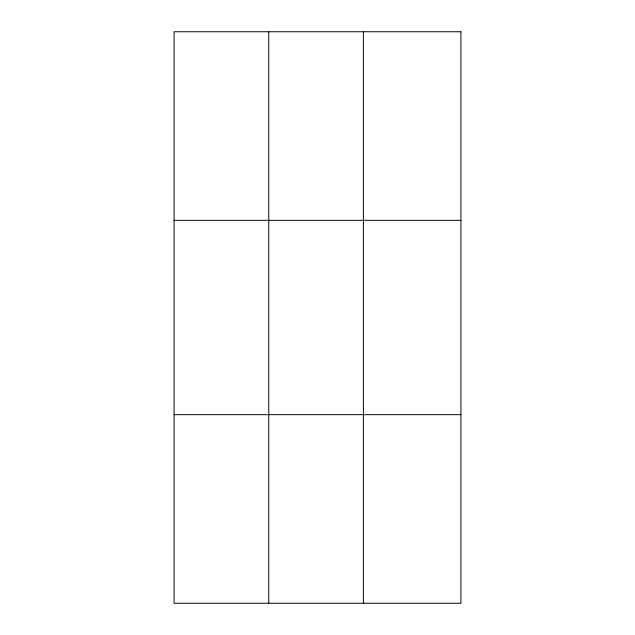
<?xml version="1.0" encoding="UTF-8"?>
<svg xmlns="http://www.w3.org/2000/svg" width="635" height="635" viewBox="0 0 635 635"><rect width="100%" height="100%" fill="white"/><g stroke="black" fill="none" stroke-linecap="round" stroke-linejoin="round"><path stroke-width="0.95" d="M268.74 603.25L268.74 31.75M363.395 603.25L363.395 31.75M174.085 220.345L460.915 220.345M174.085 414.655L460.915 414.655M460.915 31.75L460.915 603.25L174.085 603.25L174.085 31.75L460.915 31.75"/></g></svg>
